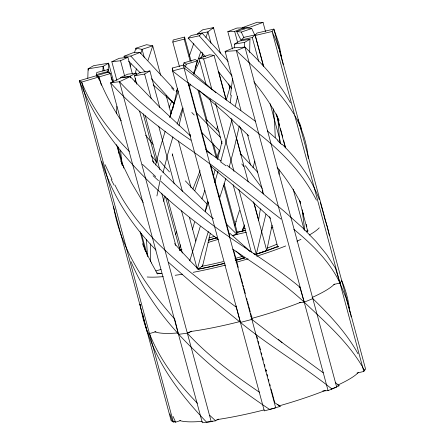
<?xml version="1.0" encoding="UTF-8"?>
<svg xmlns="http://www.w3.org/2000/svg" width="445" height="445" viewBox="0 0 445 445"><rect width="100%" height="100%" fill="white"/><g stroke="black" fill="none" stroke-linecap="round" stroke-linejoin="round"><path stroke-width="0.67" d="M234.482 47.615L234.543 44.099L239.805 40.968L249.934 39.227L249.662 52.538M87.787 78.287L88.116 68.853L93.628 65.682L108.613 63.179L113.692 81.913M249.934 39.227L244.667 42.358L244.533 47.231M102.901 71.111L103.101 66.355L108.613 63.179L108.124 70.277M116.462 113.848L116.857 106.411M150.599 243.821L150.671 261.793M279.304 169.84L279.015 174.329M232.546 78.448L230.56 95.191M262.789 190.015L262.489 192.83M163.665 201.39L164.461 195.9M260.397 208.816L258.467 220.776M134.907 82.03L135.547 78.214M96.915 76.212L96.393 74.554L96.743 72.49L108.152 69.559L109.476 73.314M108.135 72.691L107.801 71.623L108.152 69.559M179.407 66.477L172.821 42.075L173.172 40.006L184.58 37.074L191.161 61.482M190.121 60.976L184.23 39.143L184.58 37.074M224.091 183.512L237.257 232.323L236.907 234.387L232.212 235.594M136.109 75.049L136.454 73.158L127.754 74.159L120.367 77.602L129.067 76.601L136.454 73.158M272.118 225.109L266.75 250.607L256.32 254.145L253.672 253.806M179.652 248.627L180.436 244.789M239.321 125.913L234.448 147.084L229.164 167.237M172.304 155.783L172.649 154.198M237.563 96.604L235.399 105.943M364.538 369.773L364.405 370.385L362.441 366.808M172.705 109.181L177.516 88.327M205.334 210.947L207.559 201.157M178.996 125.807L183.09 108.052M265.887 214.323L256.32 254.145L238.82 189.275M210.335 233.163L202.575 266.177L197.892 268.958M218.851 196.278L219.107 195.171M221.988 141.449L217.666 159.355M163.059 172.571L167.848 153.792L172.91 136.915M155.594 165.084L159.783 149.119L165.178 131.275M135.18 73.792L136.398 68.88M188.469 85.663L188.763 84.455M213.416 176.476L215.052 169.862M197.452 268.73L202.008 251.892L208.349 231.584M232.023 119.293L220.904 160.945M183.373 65.181L184.002 62.834L195.199 59.513L197.396 60.876L193.553 74.276M189.787 260.809L200.25 226.505M185.359 67.245L186.199 64.197L197.396 60.876M230.404 85.885L226.455 99.363M192.479 229.403L194.599 222.066M254.868 161.123L252.955 167.765M218.028 171.225L214.713 182.539M169.94 117.013L174.14 102.834M225.854 178.584L219.201 199.377M130.185 66.255L130.98 63.68M148.024 60.32L152.73 45.846L146.572 44.7L135.92 48.205L134.451 52.727M140.726 53.606L142.083 49.351L152.73 45.846L160.684 75.294M178.239 91.002L169.64 117.463M190.516 84.066L189.336 87.743M244.489 224.825L242.386 231.339M194.793 190.683L200.267 174.629M236.195 221.265L234.799 225.498M208.477 202.047L205.334 211.386M177.11 124.177L182.406 108.552M201.897 198.943L204.845 190.365M189.136 56.615L193.814 43.21M195.194 67.901L200.617 52.237M217.622 126.58L216.437 130.007M219.446 150.132L216.648 157.869M175.569 234.576L176.582 231.784M205.879 37.458L207.932 31.862L213.478 27.607L220.37 53.15M213.033 28.791L213.478 27.607L202.681 29.798L197.135 34.054L207.932 31.862L210.997 43.243M192.924 189.086L200.1 170.624M202.803 53.889L200.94 58.1M169.072 107.301L171.97 100.876M199.588 61.11L193.987 73.214M176.114 91.792L177.583 88.594M242.414 230.21L244.188 226.522M333.856 284.444L339.941 283.014L341.71 280.6C345.965 290.468 348.696 300.992 349.776 311.689M357.04 373.043L363.804 371.453L365.573 369.039L273.847 29.092L256.937 33.069L255.169 35.483L263.44 66.272M205.434 56.593L188.179 38.203L191.061 35.539L202.102 33.141L228.157 61.36M188.179 38.203L199.221 35.806L202.102 33.141M255.163 34.882L244.121 37.28L241.24 39.95L252.282 37.552L255.163 34.882L258.284 46.447M306.405 231.461L307.845 230.132M136.754 84.155L134.501 75.806L139.763 72.674L149.893 70.927L159.766 107.54M134.501 75.806L144.625 74.065L149.893 70.927M211.097 421.487L215.591 420.809L218.645 419.107M190.354 135.792L158.192 105.676L130.24 76.59L121.363 77.68L110.61 82.803L202.336 422.75L211.214 421.66L212.41 421.092M116.851 80.378L111.829 61.749L119.216 58.306L127.915 57.305L132.421 74.004M111.829 61.749L120.528 60.748L127.915 57.305M331.152 389.075L334.612 387.767M335.958 387.161L339.112 385.737L335.419 382.589M335.063 387.562L335.508 387.361M299.585 302.478L304.219 302.183L312.818 298.628C329.895 315.21 346.483 332.849 358.047 353.831M322.786 390.96L328.082 390.621L336.681 387.067L244.956 47.12L233.703 47.843L225.103 51.398L240.951 110.282M125.379 57.783L123.983 56.281L133.122 52.699L139.958 52.488L173.828 88.922M123.983 56.281L130.824 56.07L139.958 52.488M232.501 48.972L227.823 31.628L236.963 28.052L243.799 27.84L244.149 29.125M227.823 31.628L234.665 31.417L243.799 27.84M263.045 22.395L248.388 27.768L242.492 27.623L257.154 22.25L263.045 22.395L265.52 31.567M241.312 40.79L236.684 31.484L247.114 27.946L251.748 28.536L254.768 35.055M236.684 31.484L241.318 32.073L251.748 28.536M206.113 84.639L199.01 58.306L209.439 54.774L214.073 55.364L226.027 99.674M199.01 58.306L203.643 58.896L214.073 55.364M173.806 421.637L175.608 422.155L180.342 420.62M97.271 76.829L96.927 75.544L108.124 72.229L110.321 73.586L112.574 81.936M96.927 75.544L99.124 76.907L110.321 73.586M155.756 270.983L161.029 269.42M139.886 304.219L143.318 319.655L147.289 332.231L149.487 333.594L155.945 331.681M121.263 120.829C112.223 107.061 104.475 92.432 98.423 77.113L96.226 75.75L79.427 80.729L171.153 420.675L173.35 422.038L174.64 421.654M131.002 261.682C158.142 325.768 213.244 371.531 269.598 409.439L273.558 408.31M274.22 408.121L274.882 407.932M275.538 407.742L280.161 406.424L279.16 405.656M184.024 66.338L183.668 65.026L183.996 67.901L275.722 407.854L264.308 410.88L172.588 70.933L172.26 68.057L183.668 65.026L199.126 77.914L215.892 92.699M323.281 372.854L274.815 337.188L251.859 319.41L240.445 322.441L194.243 284.917L168.555 262.378M172.821 42.075L184.23 39.143M96.393 74.554L107.801 71.623M234.543 44.099L244.667 42.358M201.223 266.41L202.575 266.177L202.225 264.892M209.973 421.66L206.597 422.177C177.549 391.8 151.15 356.095 142.817 314.114M338.345 385.826L339.112 385.737M299.14 287.12L299.835 287.125L304.219 302.183C325 321.852 347.117 341.093 361.93 365.924M173.405 421.526L172.387 421.243L169.929 413.889M184.002 62.834L186.199 64.197M232.713 249.15L233.708 249.817C257.966 266.188 282.731 282.169 304.219 302.183M274.231 402.347L280.161 406.424M190.872 140.225C165.451 122.87 140.309 104.569 119.494 81.713L110.61 82.803C132.71 107.74 159.499 127.86 186.55 147.067C219.163 169.578 249.684 194.871 281.029 219.062M206.202 150.688L221.287 161.179M259.546 392.323C233.87 374.757 208.416 356.306 187.351 333.222L178.473 334.306L174.701 319.087C146.361 286.875 120.756 249.801 113.586 206.63M217.978 239.087C161.657 197.925 104.781 147.467 79.427 80.729L81.624 82.091C91.954 108.491 109.548 131.358 129.295 151.422M226.944 165.256L252.499 184.881L283.86 211.025L302.984 228.135L315.883 241.351L326.652 254.562L335.402 268.046L339.941 283.014L346.182 298.239M269.598 409.439L269.253 409.183M255.38 121.285L207.17 85.863L183.996 67.901L172.588 70.933C222.6 111.55 285.963 139.953 316.389 200.105M331.926 388.986C302.439 365.434 269.67 346.349 240.445 322.441L236.367 307.284C190.46 272.857 140.915 238.103 114.944 185.053M278.831 405.401L277.569 404.36M299.835 287.125C276.951 268.04 251.464 252.454 227.084 235.422C203.554 219.257 181.927 200.55 160.873 181.326M293.795 229.253C312.056 244.305 329.678 261.332 339.941 283.014M267.339 130.863L278.069 140.342M199.761 90.986L226.867 114.888L248.866 135.948M211.714 154.576L205.679 149.348M210.691 166.119L250.785 200.155L270.621 218.334M173.917 103.34L153.191 84.889M211.776 217.51C191.322 199.316 170.658 181.215 152.351 160.801M235.961 251.141L244.322 258.567M244.605 246.747L248.705 250.413M249.211 250.869L250.235 251.781M278.509 339.513L280.517 341.309M281.017 341.76L282.019 342.661M155.711 176.615L142.461 164.322M225.915 52.148L225.103 51.398L236.356 50.674L244.956 47.12C262.149 63.835 278.893 81.607 290.452 102.801M205.957 119.388L219.363 132.198M215.591 420.809L209.784 415.363M140.325 72.902L128.683 61.288M236.345 231.439L237.257 232.323M198.915 269.731L189.37 260.064M282.252 144.369C298.089 160.028 311.433 178.579 319.315 199.521M226.499 224.096L236.907 234.387L223.74 185.576M201.24 131.97L219.986 151.128M197.446 403.265C177.616 383.078 159.888 360.133 149.487 333.594M196.295 112.624L220.542 137.472M155.972 250.023C131.559 225.12 111.951 195.032 101.783 161.513M240.122 153.336L257.694 172.282M206.563 203.582L185.365 180.876M199.221 35.806L216.337 55.213L232.09 76.095M174.184 103.746L151.356 78.737M130.824 56.07L145.292 72.023M156.545 161.88L151.055 155.283M153.047 144.352L145.66 135.241M218.139 71.283L231.689 88.305M253.817 81.741C263.601 93.65 272.401 106.455 279.093 120.367M277.107 167.259C286.029 178.389 294.151 190.226 300.659 202.942M245.367 165.69L262.266 188.413M143.201 202.481L131.269 182.417L120.907 161.179M293.895 114.087C279.043 89.417 257.032 70.293 236.356 50.674L328.082 390.621M157.563 274.025L151.411 262.978M294.812 115.672C302.289 128.722 306.85 143.39 308.313 158.348M112.023 179.43L105.076 164.678M241.318 32.073L243.938 37.736M255.68 36.585L255.169 35.483L272.084 31.506L273.847 29.092L278.87 43.527L281.696 58.1M175.608 422.155L173.01 416.381M112.947 81.98L111.128 77.63M297.933 119.394L299.491 123.855M324.171 216.988L327.214 226.338L329.328 235.338M346.399 298.873L350.799 314.949M279.098 49.028L275.906 40.273L272.084 31.506L363.804 371.453M320.339 202.375L324.049 215.736M279.288 49.612L283.17 64.575M300.909 128.438L301.321 129.89M258.456 47.087L263.657 66.355M276.478 113.881L279.599 125.44M280.467 128.655L281.507 132.504M281.679 133.15L282.72 137.004M283.582 140.214L284.622 144.069M284.794 144.708L285.49 147.278M300.047 201.229L300.57 203.154M303.167 212.788L303.685 214.718M306.288 224.347L306.805 226.277M252.282 37.552L258.695 61.315M270.132 103.702L280.878 143.524M293.183 189.125L304.096 229.587M234.665 31.417L237.608 42.336M228.674 83.933L229.915 88.516M240.339 127.159L250.591 165.151M231.055 118.303L248.21 181.883M253.583 201.796L266.75 250.607M202.086 52.393L203.321 56.977M203.643 58.896L211.959 89.729M215.597 103.212L233.964 171.292M209.923 98.773L222.055 143.729M233.147 184.831L251.342 252.27M193.937 71.756L194.454 73.686M198.96 90.385L207.281 121.212M213.344 143.691L217.505 159.104M197.919 89.879L216.287 157.958M188.441 82.714L207.175 152.14M210.53 164.583L229.792 235.972M233.503 249.728L238.275 267.412M239.51 271.995L240.929 277.235M241.279 278.548L242.692 283.788M243.048 285.095L243.576 287.058M243.932 288.371L245.345 293.611M246.58 298.195L247.114 300.158M247.465 301.471L248.527 305.398M248.877 306.711L250.29 311.951M250.646 313.258L252.026 318.375M256.832 336.186L257.494 338.645M258.161 341.104L258.823 343.557M259.485 346.015L260.481 349.698M261.31 352.768L261.805 354.615M262.633 357.685L263.295 360.139M264.458 364.438L264.953 366.28M265.782 369.356L266.277 371.197M267.106 374.267L267.606 376.108M268.435 379.179L268.93 381.02M269.759 384.091L270.254 385.937M271.083 389.008L273.903 399.449M274.07 400.061L274.732 402.519M172.26 68.057L172.799 70.065M190.137 134.29L190.677 136.298M166.107 95.369L171.169 114.109M178.401 140.876L191.055 187.723M172.248 153.781L182.472 191.673M189.403 217.366L195.817 241.129M144.38 57.867L142.083 49.351L135.92 48.205L136.276 49.512M144.625 74.065L151.211 98.467M158.665 126.085L174.256 183.891M181.538 210.863L197.135 268.663M145.242 115.628L159.799 169.578M167.598 198.476L182.328 253.071M143.162 113.82L156.334 162.631M165.518 196.673L180.075 250.624M130.596 77.897L130.24 76.59L119.494 81.713L211.214 421.66M139.608 111.3L153.57 163.042M161.696 193.174L175.836 245.568M120.528 60.748L124.683 76.162M104.336 70.939L103.101 66.355L88.116 68.853L88.466 70.165M99.124 76.907L101.377 85.256M118.014 146.911L123.732 168.104M141.404 233.614L147.645 256.737M99.129 79.733L98.423 77.113L81.624 82.091L173.35 422.038M116.623 144.575L122.28 165.534M140.131 231.684L145.432 251.336M276.384 114.465L285.373 147.929M299.396 200.139L307.845 231.595M247.431 134.373L263.462 193.931M269.581 216.682L277.864 247.465M218.745 72.023L226.316 100.136M236.59 138.289L241.095 155.027M254.073 203.22L258.4 219.285M140.192 304.374L140.431 305.353M324.177 216.376L324.444 217.655M350.933 315.594L351.183 316.896M118.748 153.124L117.847 146.705M302.177 209.79L304.736 230.415M236.173 305.932L236.367 307.284M121.902 164.038L120.573 150.087M277.78 118.359L277.925 119.477M277.997 120.033L279.738 142.406M251.531 316.534L251.859 319.41M273.33 108.808L274.66 123.994L275.271 137.494M147.395 254.868L146.472 239.582M266.638 370.602A83.404 13.478 -15.1 0 1 265.392 370.946M358.264 372.532A95.213 15.386 -15.1 0 1 337.694 385.136M325.351 390.421A95.213 15.386 -15.1 0 1 278.937 405.935M264.096 409.917A95.213 15.386 -15.1 0 1 216.821 419.629M202.258 421.343A95.213 15.386 -15.1 0 1 179.808 420.575M334.401 284.088A95.213 15.386 -15.1 0 1 312.112 297.477M300.881 302.216A95.213 15.386 -15.1 0 1 251.186 318.576M240.233 321.479A95.213 15.386 -15.1 0 1 190.354 331.553M177.677 332.966A95.213 15.386 -15.1 0 1 154.877 331.725M239.488 210.441A238.147 22.884 -70.6 0 1 235.839 221.632M299.847 123.61A277.791 172.287 -46.6 0 1 301.293 128.177M277.58 140.62A277.791 198.32 -2.8 0 1 281.768 144.625M220.386 161.758A277.791 119.794 29.9 0 1 226.004 165.801M158.481 180.642A277.791 26.544 41.2 0 1 153.113 175.736M212.554 217.922A238.147 4.15 41.5 0 1 213.394 218.667M229.831 233.28A238.147 4.15 41.5 0 1 247.136 248.716M114.059 185.098A277.791 172.221 38.5 0 1 111.144 179.452M189.548 259.941A238.147 127.798 41.9 0 1 174.523 243.582M151.528 262.934A238.147 209.678 16.6 0 1 142.439 243.587M319.221 227.829A95.213 15.386 -15.1 0 1 309.353 234.993M300.965 239.343A95.213 15.386 -15.1 0 1 296.932 241.218M285.701 245.957A95.213 15.386 -15.1 0 1 256.743 256.187M248.06 258.857A95.213 15.386 -15.1 0 1 236.006 262.316M225.682 265.059A95.213 15.386 -15.1 0 1 193.169 272.329M182.478 274.203A95.213 15.386 -15.1 0 1 175.174 275.294M163.215 276.645A95.213 15.386 -15.1 0 1 147.167 276.985M208.9 238.014A95.213 15.386 -15.1 0 1 214.523 236.351M242.692 228.936A95.213 15.386 -15.1 0 1 245.24 228.341M307.962 230.449A83.404 13.478 -15.1 0 1 306.488 231.856M278.631 246.263A83.404 13.478 -15.1 0 1 254.907 254.696M244.617 257.866A83.404 13.478 -15.1 0 1 235.577 260.453M224.82 263.301A83.404 13.478 -15.1 0 1 198.804 269.119M161.268 273.575A83.404 13.478 -15.1 0 1 157.33 273.419M179.569 250.235A83.404 13.478 -15.1 0 1 181.922 249.317M208.449 240.183A83.404 13.478 -15.1 0 1 216.181 237.869M236.607 232.396A83.404 13.478 -15.1 0 1 245.773 230.232M169.495 171.931A227.762 26.372 45.5 0 1 159.527 160.684M194.259 115.044A236.54 38.142 44.5 0 1 191.789 112.485M241.763 163.971A229.809 144.447 46.8 0 1 243.871 166.602M174.129 90.507A285.445 20.531 46 0 1 171.481 87.682M231.272 95.18A285.434 165.946 -77.7 0 1 230.187 102.678M156.913 195.961A236.607 17.8 -75.9 0 1 161.101 175.48M307.651 230.165A82.67 13.361 -15.1 0 1 306.338 231.528M278.197 246.28A82.67 13.361 -15.1 0 1 254.679 254.635M244.477 257.783A82.67 13.361 -15.1 0 1 235.522 260.342M224.859 263.167A82.67 13.361 -15.1 0 1 197.691 269.197M161.869 273.347A82.67 13.361 -15.1 0 1 156.623 273.074M180.008 250.218A82.67 13.361 -15.1 0 1 181.749 249.534M208.633 240.256A82.67 13.361 -15.1 0 1 216.943 237.775M236.54 232.535A82.67 13.361 -15.1 0 1 245.623 230.388M276.901 244.194A70.861 11.453 -15.1 0 1 267.362 248.043M242.28 256.42A70.861 11.453 -15.1 0 1 234.921 258.528M223.284 261.582A70.861 11.453 -15.1 0 1 202.063 266.227M208.11 242.475A70.861 11.453 -15.1 0 1 218.35 239.365M232.301 235.572A70.861 11.453 -15.1 0 1 246.274 232.273M271.122 227.873A70.861 11.453 -15.1 0 1 272.963 227.645M251.937 316.261A82.67 13.361 -15.1 0 1 250.702 316.606M191.545 331.219L187.351 333.222L191.534 331.225"/></g></svg>
